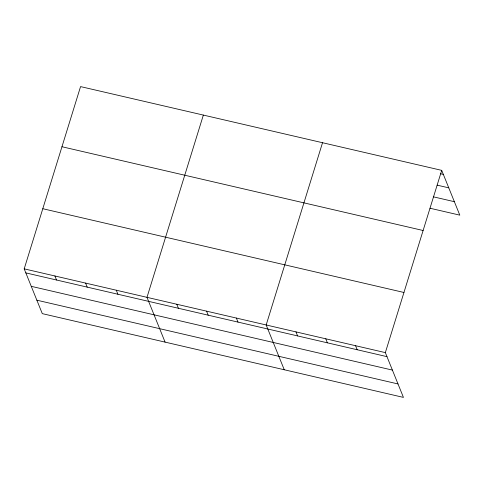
<?xml version="1.0" encoding="UTF-8"?>
<svg xmlns="http://www.w3.org/2000/svg" width="484" height="484" viewBox="0 0 484 484"><rect width="100%" height="100%" fill="white"/><g stroke="black" fill="none" stroke-linecap="round" stroke-linejoin="round"><path stroke-width="0.73" d="M441.711 170.362L385.349 352.618L403.438 397.4L42.29 313.638L24.2 268.856L80.562 86.6L441.711 170.362L459.8 215.144L430.004 208.235M203.353 115.083L146.991 297.333L165.08 342.115M322.532 142.72L266.17 324.976L284.259 369.758M440.428 173.72L443.338 174.397M437.143 185.148L448.771 187.84M433.295 196.806L454.367 201.695M61.964 146.743L423.107 230.505M42.798 208.713L403.946 292.475M24.2 268.856L385.349 352.618M25.827 272.885L386.976 356.647M31.26 286.334L392.409 370.097M36.857 300.189L398.005 383.951M355.552 345.709L357.18 349.738M325.756 338.8L327.384 342.829M295.96 331.891L297.593 335.92M236.373 318.067L238.001 322.096M206.577 311.158L208.205 315.187M176.787 304.248L178.414 308.278M116.293 290.219L117.921 294.248M85.595 283.098L87.223 287.127M54.898 275.977L56.525 280.006"/></g></svg>
